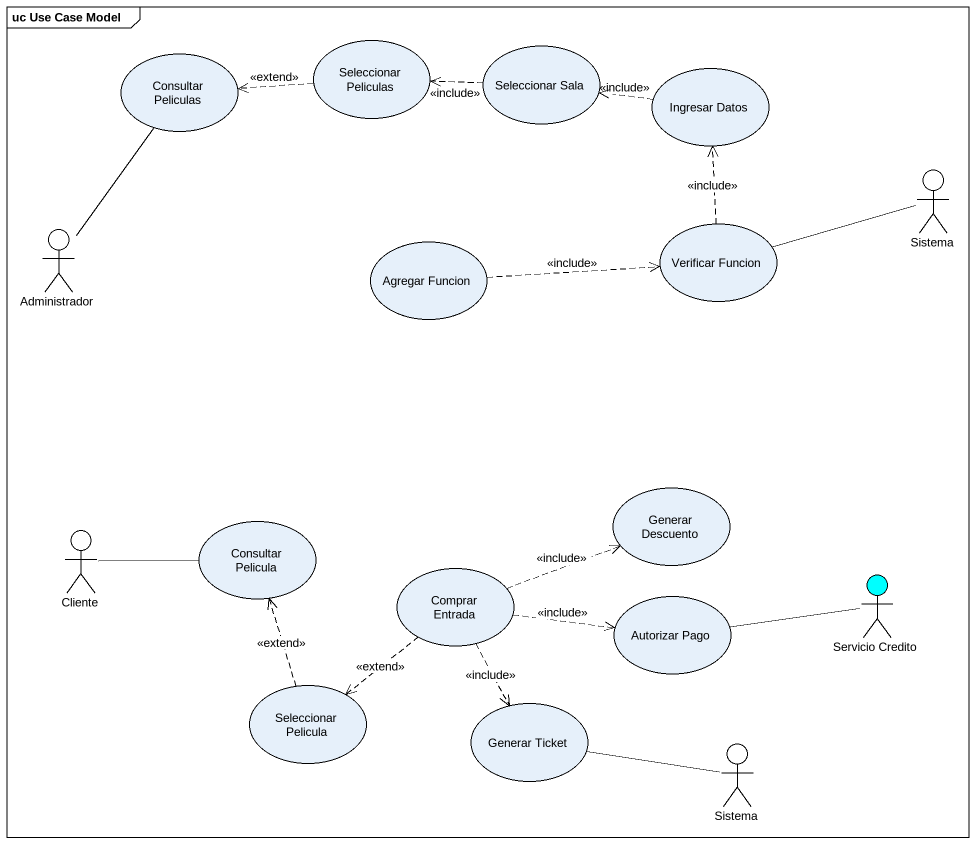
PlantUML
@startuml
mainframe uc Use Case Model
usecase "Consultar Peliculas" as Consultar_Peliculas
usecase "Seleccionar Peliculas" as Seleccionar_Peliculas
usecase "Seleccionar Sala" as Seleccionar_Sala
usecase "Ingresar Datos" as Ingresar_Datos
actor Sistema
usecase "Verificar Funcion" as Verificar_Funcion
actor Administrador
usecase "Agregar Funcion" as Agregar_Funcion
usecase "Consultar Pelicula" as Consultar_Pelicula
usecase "Generar Descuento" as Generar_Descuento
actor Cliente
usecase "Comprar Entrada" as Comprar_Entrada
actor "Servicio Credito" as Servicio_Credito #00FFFF
usecase "Autorizar Pago" as Autorizar_Pago
usecase "Seleccionar Pelicula" as Seleccionar_Pelicula
usecase "Generar Ticket" as Generar_Ticket
actor "Sistema" as Sistema_2
Seleccionar_Peliculas .left.> Consultar_Peliculas : <<extend>>
Seleccionar_Sala .left.> Seleccionar_Peliculas : <<include>>
Ingresar_Datos .left.> Seleccionar_Sala : <<include>>
Sistema -left- Verificar_Funcion
Verificar_Funcion .up.> Ingresar_Datos : <<include>>
Administrador -up- Consultar_Peliculas
Agregar_Funcion .right.> Verificar_Funcion : <<include>>
Cliente -right- Consultar_Pelicula
Comprar_Entrada .right.> Generar_Descuento : <<include>>
Comprar_Entrada .right.> Autorizar_Pago : <<include>>
Comprar_Entrada ..> Seleccionar_Pelicula : <<extend>>
Comprar_Entrada ..> Generar_Ticket : <<include>>
Autorizar_Pago -right- Servicio_Credito
Seleccionar_Pelicula .up.> Consultar_Pelicula : <<extend>>
Generar_Ticket -right- Sistema_2
@enduml
